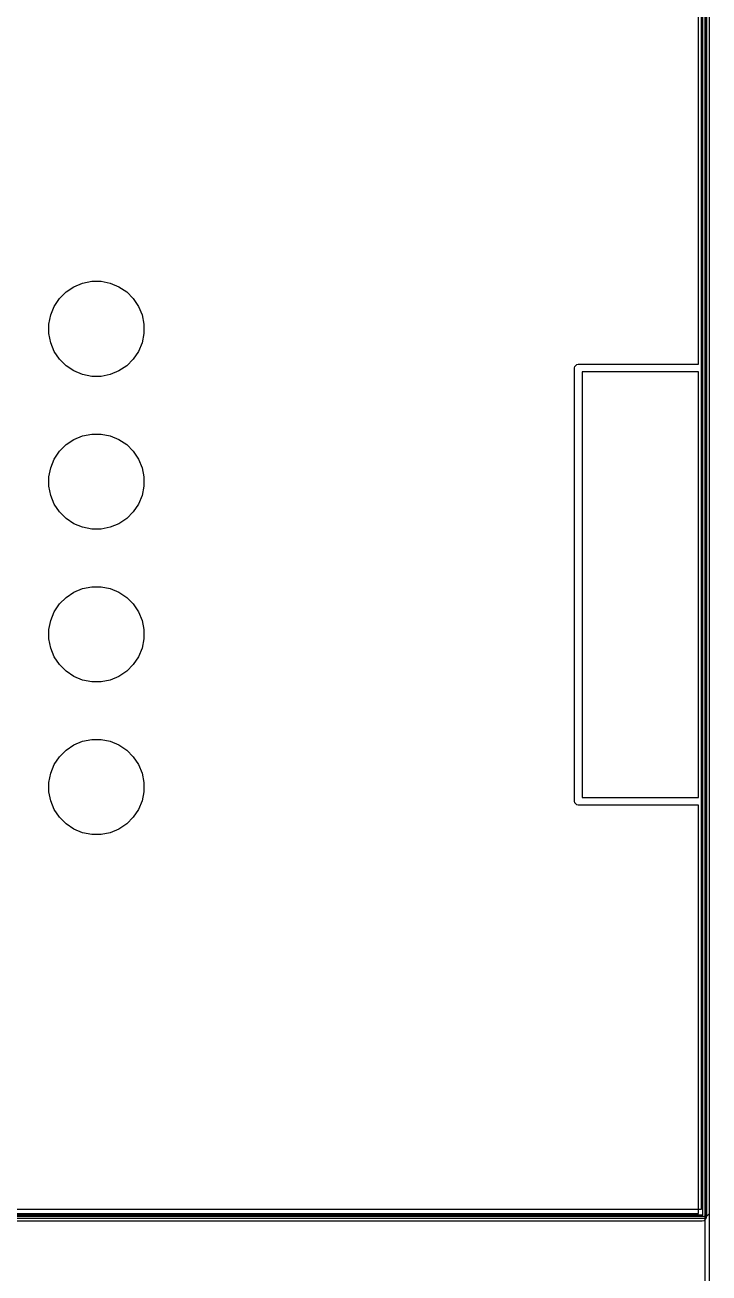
# Model space of a CAD drawing. Header units: inches. Extents: x 0.38 to 8.15, y -7.81 to -0.59.
# Drawn here: x 7.751 to 8.109, y -6.154 to -5.5 of the extents above; entities that cross this region are included whole.
import ezdxf

# ---------------------------------------------------------------- set-up
doc = ezdxf.new("R2010")
doc.units = ezdxf.units.IN
doc.header["$MEASUREMENT"] = 0
for name, color, linetype, true_color in [('B.Cu', 153, 'CONTINUOUS', 0x4d7fc4), ('B.Silkscreen', 31, 'CONTINUOUS', 0xe8b2a7), ('Edge.Cuts', 254, 'CONTINUOUS', 0xd0d2cd), ('F.Courtyard', 6, 'CONTINUOUS', 0xff26e2), ('F.Cu', 13, 'CONTINUOUS', 0xc83434), ('F.Silkscreen', 41, 'CONTINUOUS', 0xf2eda1)]:
    doc.layers.add(name, color=color, linetype=linetype, true_color=true_color)

msp = doc.modelspace()

# ---------------------------------------------------------------- linework, layer by layer
at = {"layer": 'B.Cu', "linetype": 'CONTINUOUS'}
for p, q in [((7.7766, -5.6374), (7.78113, -5.63553)), ((7.78113, -5.63553), (7.78594, -5.63457)), ((7.78594, -5.63457), (7.79084, -5.63457)), ((7.79084, -5.63457), (7.79564, -5.63553)), ((7.79564, -5.63553), (7.80017, -5.6374)), ((7.76906, -5.64359), (7.77253, -5.64012)), ((7.77253, -5.64012), (7.7766, -5.6374)), ((7.80017, -5.6374), (7.80425, -5.64012)), ((7.80425, -5.64012), (7.80771, -5.64359)), ((7.76446, -5.65219), (7.76634, -5.64766)), ((7.76634, -5.64766), (7.76906, -5.64359)), ((7.80771, -5.64359), (7.81043, -5.64766)), ((7.81043, -5.64766), (7.81231, -5.65219)), ((7.76351, -5.657), (7.76446, -5.65219)), ((7.81231, -5.65219), (7.81327, -5.657)), ((7.76351, -5.6619), (7.76351, -5.657)), ((7.76446, -5.66671), (7.76351, -5.6619)), ((7.81327, -5.6619), (7.81231, -5.66671)), ((7.81327, -5.657), (7.81327, -5.6619)), ((7.76634, -5.67123), (7.76446, -5.66671)), ((7.81231, -5.66671), (7.81043, -5.67123)), ((7.76906, -5.67531), (7.76634, -5.67123)), ((7.77253, -5.67877), (7.76906, -5.67531)), ((7.80771, -5.67531), (7.80425, -5.67877)), ((7.81043, -5.67123), (7.80771, -5.67531)), ((7.7766, -5.6815), (7.77253, -5.67877)), ((7.78113, -5.68337), (7.7766, -5.6815)), ((7.80017, -5.6815), (7.79564, -5.68337)), ((7.80425, -5.67877), (7.80017, -5.6815)), ((7.78594, -5.68433), (7.78113, -5.68337)), ((7.79084, -5.68433), (7.78594, -5.68433)), ((7.79564, -5.68337), (7.79084, -5.68433)), ((7.78113, -5.71545), (7.78594, -5.71449)), ((7.78594, -5.71449), (7.79084, -5.71449)), ((7.79084, -5.71449), (7.79564, -5.71545)), ((7.76906, -5.72351), (7.77253, -5.72004)), ((7.77253, -5.72004), (7.7766, -5.71732)), ((7.7766, -5.71732), (7.78113, -5.71545)), ((7.79564, -5.71545), (7.80017, -5.71732)), ((7.80017, -5.71732), (7.80425, -5.72004)), ((7.80425, -5.72004), (7.80771, -5.72351)), ((7.76446, -5.73211), (7.76634, -5.72759)), ((7.76634, -5.72759), (7.76906, -5.72351)), ((7.80771, -5.72351), (7.81043, -5.72759)), ((7.81043, -5.72759), (7.81231, -5.73211)), ((7.76351, -5.73692), (7.76446, -5.73211)), ((7.81231, -5.73211), (7.81327, -5.73692)), ((7.76351, -5.74182), (7.76351, -5.73692)), ((7.81327, -5.73692), (7.81327, -5.74182)), ((7.76446, -5.74663), (7.76351, -5.74182)), ((7.76634, -5.75115), (7.76446, -5.74663)), ((7.81231, -5.74663), (7.81043, -5.75115)), ((7.81327, -5.74182), (7.81231, -5.74663)), ((7.76906, -5.75523), (7.76634, -5.75115)), ((7.81043, -5.75115), (7.80771, -5.75523)), ((7.77253, -5.7587), (7.76906, -5.75523)), ((7.7766, -5.76142), (7.77253, -5.7587)), ((7.80425, -5.7587), (7.80017, -5.76142)), ((7.80771, -5.75523), (7.80425, -5.7587)), ((7.78113, -5.76329), (7.7766, -5.76142)), ((7.78594, -5.76425), (7.78113, -5.76329)), ((7.79084, -5.76425), (7.78594, -5.76425)), ((7.79564, -5.76329), (7.79084, -5.76425)), ((7.80017, -5.76142), (7.79564, -5.76329)), ((7.77253, -5.79997), (7.7766, -5.79724)), ((7.7766, -5.79724), (7.78113, -5.79537)), ((7.78113, -5.79537), (7.78594, -5.79441)), ((7.78594, -5.79441), (7.79084, -5.79441)), ((7.79084, -5.79441), (7.79564, -5.79537)), ((7.79564, -5.79537), (7.80017, -5.79724)), ((7.80017, -5.79724), (7.80425, -5.79997)), ((7.76634, -5.80751), (7.76906, -5.80343)), ((7.76906, -5.80343), (7.77253, -5.79997)), ((7.80425, -5.79997), (7.80771, -5.80343)), ((7.80771, -5.80343), (7.81043, -5.80751)), ((7.76351, -5.81684), (7.76446, -5.81203)), ((7.76446, -5.81203), (7.76634, -5.80751)), ((7.81043, -5.80751), (7.81231, -5.81203)), ((7.81231, -5.81203), (7.81327, -5.81684)), ((7.76351, -5.82174), (7.76351, -5.81684)), ((7.81327, -5.81684), (7.81327, -5.82174)), ((7.76446, -5.82655), (7.76351, -5.82174)), ((7.81327, -5.82174), (7.81231, -5.82655)), ((7.76634, -5.83108), (7.76446, -5.82655)), ((7.76906, -5.83515), (7.76634, -5.83108)), ((7.81043, -5.83108), (7.80771, -5.83515)), ((7.81231, -5.82655), (7.81043, -5.83108)), ((7.77253, -5.83862), (7.76906, -5.83515)), ((7.7766, -5.84134), (7.77253, -5.83862)), ((7.80425, -5.83862), (7.80017, -5.84134)), ((7.80771, -5.83515), (7.80425, -5.83862)), ((7.78113, -5.84321), (7.7766, -5.84134)), ((7.78594, -5.84417), (7.78113, -5.84321)), ((7.79084, -5.84417), (7.78594, -5.84417)), ((7.79564, -5.84321), (7.79084, -5.84417)), ((7.80017, -5.84134), (7.79564, -5.84321)), ((7.77253, -5.87989), (7.7766, -5.87716)), ((7.7766, -5.87716), (7.78113, -5.87529)), ((7.78113, -5.87529), (7.78594, -5.87433)), ((7.78594, -5.87433), (7.79084, -5.87433)), ((7.79084, -5.87433), (7.79564, -5.87529)), ((7.79564, -5.87529), (7.80017, -5.87716)), ((7.80017, -5.87716), (7.80425, -5.87989)), ((7.76634, -5.88743), (7.76906, -5.88335)), ((7.76906, -5.88335), (7.77253, -5.87989)), ((7.80425, -5.87989), (7.80771, -5.88335)), ((7.80771, -5.88335), (7.81043, -5.88743)), ((7.76446, -5.89196), (7.76634, -5.88743)), ((7.81043, -5.88743), (7.81231, -5.89196)), ((7.76351, -5.89676), (7.76446, -5.89196)), ((7.76351, -5.90166), (7.76351, -5.89676)), ((7.81231, -5.89196), (7.81327, -5.89676)), ((7.81327, -5.89676), (7.81327, -5.90166)), ((7.76446, -5.90647), (7.76351, -5.90166)), ((7.81327, -5.90166), (7.81231, -5.90647)), ((7.76634, -5.911), (7.76446, -5.90647)), ((7.81231, -5.90647), (7.81043, -5.911)), ((7.76906, -5.91507), (7.76634, -5.911)), ((7.77253, -5.91854), (7.76906, -5.91507)), ((7.80771, -5.91507), (7.80425, -5.91854)), ((7.81043, -5.911), (7.80771, -5.91507)), ((7.7766, -5.92126), (7.77253, -5.91854)), ((7.78113, -5.92314), (7.7766, -5.92126)), ((7.78594, -5.92409), (7.78113, -5.92314)), ((7.79564, -5.92314), (7.79084, -5.92409)), ((7.80017, -5.92126), (7.79564, -5.92314)), ((7.80425, -5.91854), (7.80017, -5.92126)), ((7.79084, -5.92409), (7.78594, -5.92409))]:
    msp.add_line(p, q, dxfattribs=at)
at = {"layer": 'B.Silkscreen', "linetype": 'CONTINUOUS'}
for p, q in [((8.10531, -6.12008), (8.10531, -5.47677)), ((8.10925, -5.4748), (8.10925, -6.12205)), ((8.10728, -6.12402), (7.47382, -6.12402)), ((7.47579, -6.12008), (8.10531, -6.12008)), ((8.10804, -6.12387), (8.10728, -6.12402)), ((8.1091, -6.1228), (8.10804, -6.12387)), ((8.10925, -6.12205), (8.1091, -6.1228))]:
    msp.add_line(p, q, dxfattribs=at)
at = {"layer": 'Edge.Cuts', "linetype": 'CONTINUOUS'}
for p, q in [((8.10728, -7.81201), (8.10728, -0.59154)), ((8.10925, -0.59055), (8.10925, -7.81299))]:
    msp.add_line(p, q, dxfattribs=at)
at = {"layer": 'F.Courtyard', "linetype": 'CONTINUOUS'}
for p, q in [((8.10591, -6.12303), (8.10591, -5.47539)), ((8.10787, -5.47441), (8.10787, -6.12402)), ((8.10689, -6.125), (7.47697, -6.125)), ((7.47795, -6.12303), (8.10591, -6.12303)), ((8.10727, -6.12493), (8.10689, -6.125)), ((8.1078, -6.12439), (8.10727, -6.12493)), ((8.10787, -6.12402), (8.1078, -6.12439))]:
    msp.add_line(p, q, dxfattribs=at)
at = {"layer": 'F.Cu', "linetype": 'CONTINUOUS'}
for p, q in [((7.7766, -5.6374), (7.78113, -5.63553)), ((7.78113, -5.63553), (7.78594, -5.63457)), ((7.78594, -5.63457), (7.79084, -5.63457)), ((7.79084, -5.63457), (7.79564, -5.63553)), ((7.79564, -5.63553), (7.80017, -5.6374)), ((7.76906, -5.64359), (7.77253, -5.64012)), ((7.77253, -5.64012), (7.7766, -5.6374)), ((7.80017, -5.6374), (7.80425, -5.64012)), ((7.80425, -5.64012), (7.80771, -5.64359)), ((7.76446, -5.65219), (7.76634, -5.64766)), ((7.76634, -5.64766), (7.76906, -5.64359)), ((7.80771, -5.64359), (7.81043, -5.64766)), ((7.81043, -5.64766), (7.81231, -5.65219)), ((7.76351, -5.657), (7.76446, -5.65219)), ((7.81231, -5.65219), (7.81327, -5.657)), ((7.76351, -5.6619), (7.76351, -5.657)), ((7.76446, -5.66671), (7.76351, -5.6619)), ((7.81327, -5.6619), (7.81231, -5.66671)), ((7.81327, -5.657), (7.81327, -5.6619)), ((7.76634, -5.67123), (7.76446, -5.66671)), ((7.81231, -5.66671), (7.81043, -5.67123)), ((7.76906, -5.67531), (7.76634, -5.67123)), ((7.77253, -5.67877), (7.76906, -5.67531)), ((7.80771, -5.67531), (7.80425, -5.67877)), ((7.81043, -5.67123), (7.80771, -5.67531)), ((7.7766, -5.6815), (7.77253, -5.67877)), ((7.78113, -5.68337), (7.7766, -5.6815)), ((7.80017, -5.6815), (7.79564, -5.68337)), ((7.80425, -5.67877), (7.80017, -5.6815)), ((7.78594, -5.68433), (7.78113, -5.68337)), ((7.79084, -5.68433), (7.78594, -5.68433)), ((7.79564, -5.68337), (7.79084, -5.68433)), ((7.78113, -5.71545), (7.78594, -5.71449)), ((7.78594, -5.71449), (7.79084, -5.71449)), ((7.79084, -5.71449), (7.79564, -5.71545)), ((7.76906, -5.72351), (7.77253, -5.72004)), ((7.77253, -5.72004), (7.7766, -5.71732)), ((7.7766, -5.71732), (7.78113, -5.71545)), ((7.79564, -5.71545), (7.80017, -5.71732)), ((7.80017, -5.71732), (7.80425, -5.72004)), ((7.80425, -5.72004), (7.80771, -5.72351)), ((7.76446, -5.73211), (7.76634, -5.72759)), ((7.76634, -5.72759), (7.76906, -5.72351)), ((7.80771, -5.72351), (7.81043, -5.72759)), ((7.81043, -5.72759), (7.81231, -5.73211)), ((7.76351, -5.73692), (7.76446, -5.73211)), ((7.81231, -5.73211), (7.81327, -5.73692)), ((7.76351, -5.74182), (7.76351, -5.73692)), ((7.81327, -5.73692), (7.81327, -5.74182)), ((7.76446, -5.74663), (7.76351, -5.74182)), ((7.76634, -5.75115), (7.76446, -5.74663)), ((7.81231, -5.74663), (7.81043, -5.75115)), ((7.81327, -5.74182), (7.81231, -5.74663)), ((7.76906, -5.75523), (7.76634, -5.75115)), ((7.81043, -5.75115), (7.80771, -5.75523)), ((7.77253, -5.7587), (7.76906, -5.75523)), ((7.7766, -5.76142), (7.77253, -5.7587)), ((7.80425, -5.7587), (7.80017, -5.76142)), ((7.80771, -5.75523), (7.80425, -5.7587)), ((7.78113, -5.76329), (7.7766, -5.76142)), ((7.78594, -5.76425), (7.78113, -5.76329)), ((7.79084, -5.76425), (7.78594, -5.76425)), ((7.79564, -5.76329), (7.79084, -5.76425)), ((7.80017, -5.76142), (7.79564, -5.76329)), ((7.77253, -5.79997), (7.7766, -5.79724)), ((7.7766, -5.79724), (7.78113, -5.79537)), ((7.78113, -5.79537), (7.78594, -5.79441)), ((7.78594, -5.79441), (7.79084, -5.79441)), ((7.79084, -5.79441), (7.79564, -5.79537)), ((7.79564, -5.79537), (7.80017, -5.79724)), ((7.80017, -5.79724), (7.80425, -5.79997)), ((7.76634, -5.80751), (7.76906, -5.80343)), ((7.76906, -5.80343), (7.77253, -5.79997)), ((7.80425, -5.79997), (7.80771, -5.80343)), ((7.80771, -5.80343), (7.81043, -5.80751)), ((7.76351, -5.81684), (7.76446, -5.81203)), ((7.76446, -5.81203), (7.76634, -5.80751)), ((7.81043, -5.80751), (7.81231, -5.81203)), ((7.81231, -5.81203), (7.81327, -5.81684)), ((7.76351, -5.82174), (7.76351, -5.81684)), ((7.81327, -5.81684), (7.81327, -5.82174)), ((7.76446, -5.82655), (7.76351, -5.82174)), ((7.81327, -5.82174), (7.81231, -5.82655)), ((7.76634, -5.83108), (7.76446, -5.82655)), ((7.76906, -5.83515), (7.76634, -5.83108)), ((7.81043, -5.83108), (7.80771, -5.83515)), ((7.81231, -5.82655), (7.81043, -5.83108)), ((7.77253, -5.83862), (7.76906, -5.83515)), ((7.7766, -5.84134), (7.77253, -5.83862)), ((7.80425, -5.83862), (7.80017, -5.84134)), ((7.80771, -5.83515), (7.80425, -5.83862)), ((7.78113, -5.84321), (7.7766, -5.84134)), ((7.78594, -5.84417), (7.78113, -5.84321)), ((7.79084, -5.84417), (7.78594, -5.84417)), ((7.79564, -5.84321), (7.79084, -5.84417)), ((7.80017, -5.84134), (7.79564, -5.84321)), ((7.77253, -5.87989), (7.7766, -5.87716)), ((7.7766, -5.87716), (7.78113, -5.87529)), ((7.78113, -5.87529), (7.78594, -5.87433)), ((7.78594, -5.87433), (7.79084, -5.87433)), ((7.79084, -5.87433), (7.79564, -5.87529)), ((7.79564, -5.87529), (7.80017, -5.87716)), ((7.80017, -5.87716), (7.80425, -5.87989)), ((7.76634, -5.88743), (7.76906, -5.88335)), ((7.76906, -5.88335), (7.77253, -5.87989)), ((7.80425, -5.87989), (7.80771, -5.88335)), ((7.80771, -5.88335), (7.81043, -5.88743)), ((7.76446, -5.89196), (7.76634, -5.88743)), ((7.81043, -5.88743), (7.81231, -5.89196)), ((7.76351, -5.89676), (7.76446, -5.89196)), ((7.76351, -5.90166), (7.76351, -5.89676)), ((7.81231, -5.89196), (7.81327, -5.89676)), ((7.81327, -5.89676), (7.81327, -5.90166)), ((7.76446, -5.90647), (7.76351, -5.90166)), ((7.81327, -5.90166), (7.81231, -5.90647)), ((7.76634, -5.911), (7.76446, -5.90647)), ((7.81231, -5.90647), (7.81043, -5.911)), ((7.76906, -5.91507), (7.76634, -5.911)), ((7.77253, -5.91854), (7.76906, -5.91507)), ((7.80771, -5.91507), (7.80425, -5.91854)), ((7.81043, -5.911), (7.80771, -5.91507)), ((7.7766, -5.92126), (7.77253, -5.91854)), ((7.78113, -5.92314), (7.7766, -5.92126)), ((7.78594, -5.92409), (7.78113, -5.92314)), ((7.79564, -5.92314), (7.79084, -5.92409)), ((7.80017, -5.92126), (7.79564, -5.92314)), ((7.80425, -5.91854), (7.80017, -5.92126)), ((7.79084, -5.92409), (7.78594, -5.92409))]:
    msp.add_line(p, q, dxfattribs=at)
at = {"layer": 'F.Silkscreen', "linetype": 'CONTINUOUS'}
for p, q in [((8.10374, -5.67795), (8.10374, -5.47638)), ((8.10768, -5.47441), (8.10768, -6.12441)), ((8.03878, -5.67992), (8.03893, -5.67917)), ((8.03878, -5.90669), (8.03878, -5.67992)), ((8.03893, -5.67917), (8.03999, -5.6781)), ((8.03999, -5.6781), (8.04075, -5.67795)), ((8.04075, -5.67795), (8.10374, -5.67795)), ((8.04272, -5.68189), (8.04272, -5.90472)), ((8.10374, -5.68189), (8.04272, -5.68189)), ((8.10374, -5.90472), (8.10374, -5.68189)), ((8.03893, -5.90745), (8.03878, -5.90669)), ((8.03999, -5.90851), (8.03893, -5.90745)), ((8.04075, -5.90866), (8.03999, -5.90851)), ((8.10374, -5.90866), (8.04075, -5.90866)), ((8.04272, -5.90472), (8.10374, -5.90472)), ((8.10374, -6.12244), (8.10374, -5.90866)), ((8.10571, -6.12638), (7.47697, -6.12638)), ((7.47894, -6.12244), (8.10374, -6.12244)), ((8.10646, -6.12623), (8.10571, -6.12638)), ((8.10753, -6.12516), (8.10646, -6.12623)), ((8.10768, -6.12441), (8.10753, -6.12516))]:
    msp.add_line(p, q, dxfattribs=at)

doc.saveas('drawing.dxf')
